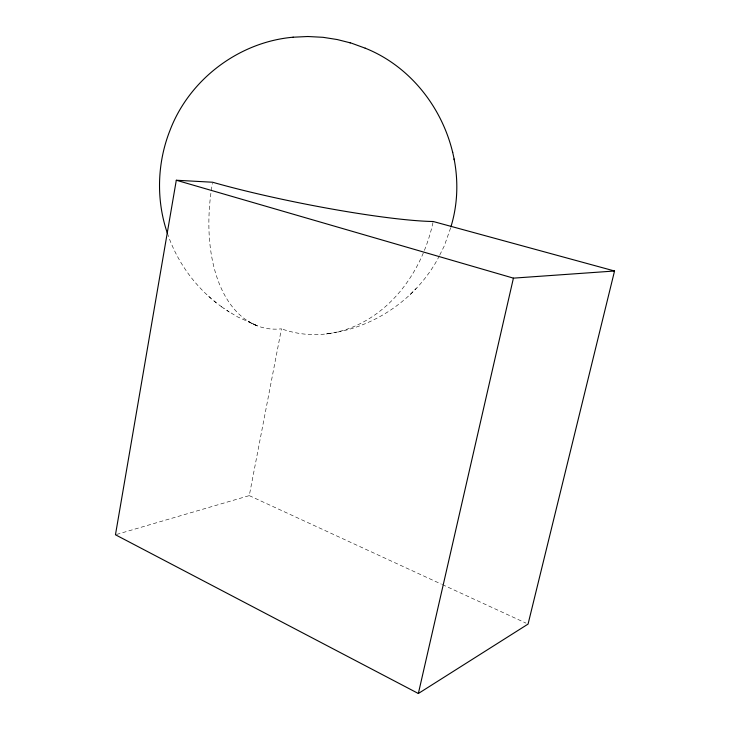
<?xml version="1.0" encoding="UTF-8"?>
<svg xmlns="http://www.w3.org/2000/svg" width="730" height="730" viewBox="0 0 730 730"><rect width="100%" height="100%" fill="white"/><g stroke="black" fill="none" stroke-linecap="round" stroke-linejoin="round"><path stroke-width="0.55" stroke-dasharray="3.65 2.74" d="M116.544 534.451L249.268 495.624L281.452 328.819A148.756 86.103 -75.2 0 1 212.403 183.33M450.611 227.961L444.315 245.855L439.871 254.806M439.378 255.801L437.389 259.661C416.273 297.657 377.547 325.178 334.732 332.624M410.278 294.427L416.173 288.523M326.137 333.948L330.161 333.364M328.719 333.61L336.338 332.36M257.307 325.845L237.423 316.811L226.857 310.405M249.268 495.624L441.321 584.119M442.362 584.593L525.992 623.128M167.38 233.217C177.536 263.557 197.684 290.476 224.11 308.534M221.409 306.719L229.329 312.066M208.689 296.38L211.061 298.397M213.927 300.824L216.135 302.713M432.99 222.55A148.418 120.194 -87.4 0 1 281.452 328.819M256.184 325.416L248.337 321.501L256.184 325.416"/><path stroke-width="1.09" d="M176.304 180.237L115.459 534.771L418.354 693.5L528.064 624.086L614.541 271.003L433.219 221.509A148.737 15.038 11.2 0 1 212.594 182.235L176.304 180.237L513.418 278.139L614.541 271.003M418.354 693.5L513.418 278.139M450.903 226.875C472.401 156.804 433.31 75.491 365.365 48.244L365.173 48.171M293.296 37.203L292.986 37.221C238.527 42.075 188.851 79.826 169.725 131.081L169.305 132.139C157.06 164.296 156.193 200.641 167.38 233.217M307.814 36.509L323.043 37.312L337.269 39.557L351.276 43.097L365.365 48.244M292.986 37.221L308.06 36.5M349.734 42.687L350.373 42.851M452.545 151.822L452.7 152.506M454.033 158.985L454.197 159.761"/></g></svg>
